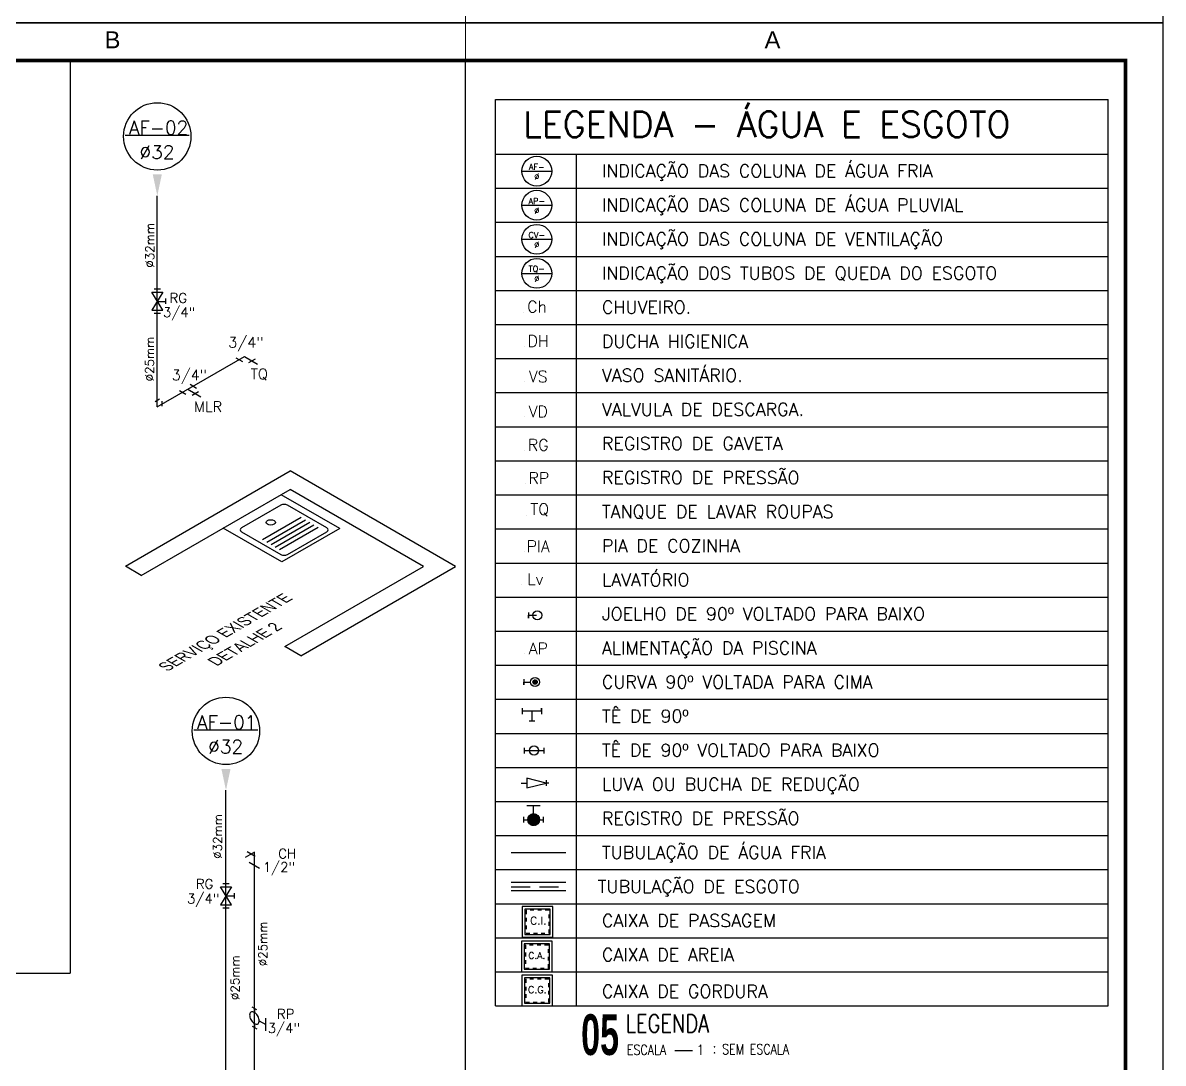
# Model space of a CAD drawing. Extents: x -210 to -126, y -135 to 724.
# Drawn here: x -156.27 to -126.03, y 636.73 to 664.31 of the extents above; entities that cross this region are included whole.
import ezdxf
from ezdxf.enums import TextEntityAlignment as Align

# ---------------------------------------------------------------- set-up
doc = ezdxf.new("R2010")
doc.units = 0
doc.header["$MEASUREMENT"] = 0
doc.linetypes.add('HIDDEN', pattern=[0.375, 0.25, -0.125])
doc.linetypes.add('HIDDENX2', pattern=[0.75, 0.5, -0.25])
doc.layers.get('0').update_dxf_attribs({"linetype": 'CONTINUOUS'})
for name, color, linetype in [('02', 8, 'CONTINUOUS'), ('A-PEN-R', 1, 'CONTINUOUS'), ('A-PEN-Y', 2, 'CONTINUOUS'), ('AF', 5, 'CONTINUOUS'), ('CONEXAO_AG_FRIA', 2, 'CONTINUOUS'), ('CONEXÃO_HIDRÁULICA', 2, 'CONTINUOUS'), ('Diametro', 2, 'CONTINUOUS'), ('E-txt-g', 3, 'CONTINUOUS'), ('Eixo', 4, 'HIDDENX2'), ('Esgoto', 5, 'CONTINUOUS'), ('HIDROGRAFIA', 4, 'CONTINUOUS'), ("LINHA - PROJETU'S", 1, 'CONTINUOUS'), ("PRANCHA - PROJETU'S", 7, 'CONTINUOUS'), ('Prumadas_L', 1, 'CONTINUOUS'), ('Prumadas_Q', 3, 'CONTINUOUS'), ('Prumadas_T', 2, 'CONTINUOUS'), ('TUBULAÇÃO_ESGOTO', 5, 'CONTINUOUS'), ('TUBULAÇÃO_HIDRÁULICA', 5, 'CONTINUOUS'), ('TXT_0', 7, 'CONTINUOUS'), ('TXT_1', 2, 'CONTINUOUS'), ('TXT_2', 6, 'CONTINUOUS')]:
    doc.layers.add(name, color=color, linetype=linetype)
doc.layers.add('E-Txt-W', color=7, linetype='CONTINUOUS', lineweight=20)
doc.styles.add('ADITIVOCAD', font='ROMANS.shx')
doc.styles.add('ARIAL', font='arial.ttf', dxfattribs={"height": 2})
doc.styles.add('F2', font='swissc.ttf')
doc.styles.add('R80', font='simplex.shx', dxfattribs={"height": 12})
doc.styles.add('REG140', font='romans.shx', dxfattribs={"width": 0.8, "height": 0.35})
doc.styles.add('REG60', font='romans.shx', dxfattribs={"width": 0.8, "height": 0.15})
doc.styles.add('REG80', font='romans.shx', dxfattribs={"width": 0.8, "height": 0.2})
doc.styles.add('ROMANS', font='romans', dxfattribs={"height": 0.1})
doc.styles.add('SANSSERIF2', font='sanssb__.ttf', dxfattribs={"width": 0.8})

# ---------------------------------------------------------------- blocks, each defined once
blk = doc.blocks.new('ADFSGASDFG')
at = {"layer": "PRANCHA - PROJETU'S", "color": 1}
for p, q in [((360.678, 107.346), (276.578, 107.346)), ((360.678, 47.946), (360.678, 107.346)), ((276.578, 47.946), (360.678, 47.946))]:
    blk.add_line(p, q, dxfattribs=at)
at = {"layer": "PRANCHA - PROJETU'S", "color": 4, "const_width": 0.1}
blk.add_lwpolyline([(279.078, 106.346), (359.678, 106.346), (359.678, 48.946), (279.078, 48.946)], close=True, dxfattribs=at)
blk = doc.blocks.new('CRBODADOSÇ')
at = {"layer": "PRANCHA - PROJETU'S", "color": 3}
blk.add_line((164.825, 196.917), (165.288, 196.917), dxfattribs=at)
at = {"layer": "PRANCHA - PROJETU'S", "color": 3, "style": 'REG80', "width": 0.8}
for s, p in [('ESCALA', (163.548, 196.799)), ('1', (165.407, 196.799)), (':', (165.829, 196.842))]:
    blk.add_text(s, height=0.27, dxfattribs=at).set_placement(p)
at = {"layer": "PRANCHA - PROJETU'S", "color": 2, "style": 'REG140', "width": 0.8}
for tag, p in [('PROJETO', (163.521, 198.067)), ('DESENHO', (163.516, 197.395))]:
    blk.add_attdef(tag, p, '', height=0.472, dxfattribs=at)
at = {"layer": "PRANCHA - PROJETU'S", "style": 'SANSSERIF2', "width": 0.6}
blk.add_attdef('00', text='', height=1.08, dxfattribs=at).set_placement((162.84, 196.795), align=Align.CENTER)
at = {"layer": "PRANCHA - PROJETU'S", "color": 3, "style": 'REG80', "width": 0.8}
blk.add_attdef('ESCALA', (166.075, 196.813), '', height=0.27, dxfattribs=at)
blk = doc.blocks.new('Adh_Afn')
blk.add_line((-0.25, 0), (0.25, 0))
blk.add_circle((0, 0), 0.25)
at = {"flags": 8}
for tag, p in [('$AF', (0, 0.07)), ('$DIAM', (0, -0.091))]:
    blk.add_attdef(tag, text='', height=0.1, dxfattribs=at).set_placement(p, align=Align.MIDDLE)
blk = doc.blocks.new('ADH_HIUTILIZ1')
blk.add_line((0.12, 0), (0.12, 0))
at = {"flags": 8}
blk.add_attdef('$N', text='', height=0.09, dxfattribs=at).set_placement((0.2262, 0.0422), align=Align.MIDDLE)
blk = doc.blocks.new('Adh_cx_j90b')
blk.add_lwpolyline([(-0.068, 0.0225), (-0.068, -0.0225), (-0.068, 0), (-0.0056, 0)])
blk.add_circle((0, 0), 0.0359)
blk = doc.blocks.new('Adh_cx_c90c')
h = blk.add_hatch()
h.set_pattern_fill('_U', color=256, scale=0.002, angle=45, style=0, double=1, pattern_type=0)
h.set_pattern_definition([(45, (-6.0733674, -5.0413484), (-0.00141421356, 0.00141421356), []), (135, (-6.0733674, -5.0413484), (-0.00141421356, -0.00141421356), [])])
h.paths.add_polyline_path([(-0.017, 0, 1), (0.017, 0, 1)])
blk.add_lwpolyline([(-0.088, 0.0225), (-0.088, -0.0225), (-0.088, 0), (-0.0359, 0)])
for radius in [0.0359, 0.017]:
    blk.add_circle((0, 0), radius)
blk = doc.blocks.new('Adh_cx_te90')
for p, q in [((-0.075, -0.0225), (-0.075, 0.0225)), ((0.075, 0), (-0.075, 0)), ((0, -0.075), (0, 0)), ((0.075, 0), (0.075, 0.0225)), ((0.075, 0.0225), (0.075, -0.0225)), ((-0.0225, -0.075), (0.0225, -0.075))]:
    blk.add_line(p, q)
blk = doc.blocks.new('Adh_cx_te90b')
for p, q in [((-0.078, 0.0225), (-0.078, -0.0225)), ((-0.078, 0), (0.078, 0)), ((0.078, -0.0225), (0.078, 0.0225))]:
    blk.add_line(p, q)
blk.add_circle((0, 0), 0.0359)
blk = doc.blocks.new('Adh_cx_lvr')
for p, q in [((0, 0), (-0.15, 0.0375)), ((-0.15, 0.0375), (-0.15, -0.0375)), ((-0.15, -0.0375), (0, 0)), ((0, 0.0225), (0, -0.0225)), ((-0.195, 0), (-0.15, 0)), ((0.0225, 0), (0, 0))]:
    blk.add_line(p, q)
blk = doc.blocks.new('Adh_acs_rg')
h = blk.add_hatch()
h.set_pattern_fill('_U', color=256, scale=0.002, angle=45, style=0, double=1)
h.set_pattern_definition([(45, (-7.4131718, -5.1711377), (-0.00141421356, 0.00141421356), []), (135, (-7.4131718, -5.1711377), (-0.00141421356, -0.00141421356), [])])
h.paths.add_polyline_path([(-0.046, 0, 1), (0.046, 0, 1)])
for p, q in [((0.0525, 0.1082), (-0.0525, 0.1082)), ((0, 0.046), (0, 0.1082)), ((-0.078, 0.0225), (-0.078, -0.0225)), ((0.078, -0.0225), (0.078, 0.0225)), ((-0.078, 0), (-0.046, 0)), ((0.046, 0), (0.078, 0))]:
    blk.add_line(p, q)
blk.add_circle((0, 0), 0.046)
blk = doc.blocks.new('Adhs_RefTbl')
at = {"color": 0, "linetype": 'ByBlock', "ltscale": 0.5}
blk.add_line((-0.321, 0), (0.321, 0), dxfattribs=at)
blk = doc.blocks.new('inp_cx')
for p, q in [((40, 40), (-40, 40)), ((-40, 40), (-40, -40)), ((40, -40), (40, 40)), ((-40, -40), (40, -40))]:
    blk.add_line(p, q)
at = {"color": 1, "linetype": 'Continuous', "ltscale": 0.5}
for p, q in [((33, 33), (-33, 33)), ((-33, 33), (-33, -33)), ((33, -33), (33, 33)), ((-33, -33), (33, -33))]:
    blk.add_line(p, q, dxfattribs=at)
at = {"color": 1, "linetype": 'HIDDEN', "ltscale": 0.5}
for p, q in [((30, 30), (-30, 30)), ((-30, 30), (-30, -30)), ((30, -30), (30, 30)), ((-30, -30), (30, -30))]:
    blk.add_line(p, q, dxfattribs=at)
at = {"style": 'R80'}
blk.add_text('C.I.', height=20.59, dxfattribs=at).set_placement((-19.6, -7.5))
blk = doc.blocks.new('_cxgordu')
for p, q in [((40, 40), (-40, 40)), ((-40, 40), (-40, -40)), ((40, -40), (40, 40)), ((-40, -40), (40, -40))]:
    blk.add_line(p, q)
at = {"color": 1, "linetype": 'Continuous', "ltscale": 0.5}
for p, q in [((33, 33), (-33, 33)), ((-33, 33), (-33, -33)), ((33, -33), (33, 33)), ((-33, -33), (33, -33))]:
    blk.add_line(p, q, dxfattribs=at)
at = {"color": 1, "linetype": 'HIDDEN', "ltscale": 0.5}
for p, q in [((30, 30), (-30, 30)), ((-30, 30), (-30, -30)), ((30, -30), (30, 30)), ((-30, -30), (30, -30))]:
    blk.add_line(p, q, dxfattribs=at)
at = {"style": 'R80'}
blk.add_text('C.G.', height=18.48, dxfattribs=at).set_placement((-24.3, -6.9))
blk = doc.blocks.new('_cxareia')
for p, q in [((40, 40), (-40, 40)), ((-40, 40), (-40, -40)), ((40, -40), (40, 40)), ((-40, -40), (40, -40))]:
    blk.add_line(p, q)
at = {"color": 1, "linetype": 'Continuous', "ltscale": 0.5}
for p, q in [((33, 33), (-33, 33)), ((-33, 33), (-33, -33)), ((33, -33), (33, 33)), ((-33, -33), (33, -33))]:
    blk.add_line(p, q, dxfattribs=at)
at = {"color": 1, "linetype": 'HIDDEN', "ltscale": 0.5}
for p, q in [((30, 30), (-30, 30)), ((-30, 30), (-30, -30)), ((30, -30), (30, 30)), ((-30, -30), (30, -30))]:
    blk.add_line(p, q, dxfattribs=at)
at = {"style": 'R80'}
blk.add_text('C.A.', height=17.28, dxfattribs=at).set_placement((-22, -6.1))
blk = doc.blocks.new('TXT-AMB75')
at = {"layer": 'E-txt-g', "style": 'REG80', "width": 0.8, "flags": 8}
blk.add_attdef('TXT', text='', height=0.2, dxfattribs=at).set_placement((0.005, 0.296), align=Align.CENTER)
at = {"layer": 'E-Txt-W', "style": 'REG60', "width": 0.8, "flags": 8}
blk.add_attdef('TXT', text='', height=0.15, dxfattribs=at).set_placement((0.005, 0.027), align=Align.CENTER)
blk = doc.blocks.new('servico')
at = {"layer": '02', "linetype": 'Continuous'}
for p, q in [((-1.2771, 0.28), (-0.1846, 1.3726)), ((0.9115, 0.2766), (-0.1846, 1.3726)), ((-1.1711, 0.174), (-0.1846, 1.1604)), ((0.6993, 0.2766), (-0.1846, 1.1604)), ((-1.1711, 0.174), (-1.2771, 0.28)), ((-0.2199, -0.6427), (0.6993, 0.2766)), ((-0.1138, -0.7487), (0.9115, 0.2766)), ((-0.1138, -0.7487), (-0.2199, -0.6427))]:
    blk.add_line(p, q, dxfattribs=at)
at = {"layer": '02'}
for p, q in [((0.1443, 0.7108), (-0.245, 1.1)), ((-0.1114, 0.8367), (-0.3677, 0.5803)), ((-0.0831, 0.8084), (-0.3394, 0.552)), ((-0.0548, 0.7801), (-0.3111, 0.5237)), ((-0.2392, 0.3273), (-0.6285, 0.7166)), ((-0.0265, 0.7517), (-0.2828, 0.4954)), ((0.0018, 0.7234), (-0.2545, 0.4671)), ((0.1443, 0.7108), (-0.2392, 0.3273))]:
    blk.add_line(p, q, dxfattribs=at)
blk.add_lwpolyline([(-0.5075, 0.7177, 0.414214), (-0.5075, 0.6753), (-0.2456, 0.4134, 0.414214), (-0.2032, 0.4134), (0.0587, 0.6753, 0.414214), (0.0587, 0.7177), (-0.2032, 0.9796, 0.414214), (-0.2456, 0.9796)], format="xyb", close=True, dxfattribs=at)
blk.add_circle((-0.313, 0.7819), 0.0307, dxfattribs=at)
ref = blk.add_blockref('TXT-AMB75', (-0.4297, -0.67), dxfattribs=dict(at, xscale=0.729, yscale=0.729, zscale=0.7290000000000001, rotation=44.99999999999999))
ref.add_attrib('TXT', 'SERVIÇO EXISTENTE', dxfattribs={"layer": 'E-txt-g', "color": 2, "height": 0.1, "rotation": 45, "style": 'F2'}).set_placement((-0.5797, -0.5144), align=Align.CENTER)
ref = blk.add_blockref('TXT-AMB75', (-0.3001, -0.8062), dxfattribs=dict(at, xscale=0.729, yscale=0.729, zscale=0.7290000000000001, rotation=44.99999999999999))
ref.add_attrib('TXT', 'DETALHE 2', dxfattribs={"layer": 'E-txt-g', "color": 2, "height": 0.1, "rotation": 45, "style": 'F2'}).set_placement((-0.4501, -0.6506), align=Align.CENTER)
blk = doc.blocks.new('*U349', base_point=(2541.5, 289.3))
for p, q in [((2535.8, 298.7), (2547.3, 280)), ((2535.8, 280), (2547.3, 298.7)), ((2547.3, 298.7), (2535.8, 298.7)), ((2538.2, 302), (2544.9, 302)), ((2541.5, 289.3), (2532.6, 289.3)), ((2547.3, 280), (2535.8, 280)), ((2538.2, 276.7), (2544.9, 276.7))]:
    blk.add_line(p, q)
at = {"linetype": 'Continuous'}
blk.add_line((2532.6, 286.6), (2532.6, 292.1), dxfattribs=at)
blk = doc.blocks.new('ADH_CXI_RG_A')
for p, q in [((0.0195, 0.0667), (-0.0195, 0.0892)), ((0, 0.078), (0, 0.046)), ((-0.0195, -0.0667), (0.0195, -0.0892)), ((0, -0.046), (0, -0.078)), ((0.0398, -0.023), (0.0937, -0.0541)), ((0.0937, -0.1066), (0.0937, -0.0016))]:
    blk.add_line(p, q)
blk.add_lwpolyline([(0.0398, -0.023, 0.064782), (0.0374, -0.0059, 0.052885), (0.0305, 0.0119, 0.05077), (0.0199, 0.0283, 0.057376), (0.0069, 0.0413, 0.075912), (-0.0069, 0.0493, 0.111921), (-0.0199, 0.0513, 0.1493), (-0.0305, 0.0472, 0.133827), (-0.0374, 0.0373, 0.091621), (-0.0398, 0.023, 0.064782), (-0.0374, 0.0059, 0.052885), (-0.0305, -0.0119, 0.05077), (-0.0199, -0.0283, 0.057376), (-0.0069, -0.0413, 0.075912), (0.0069, -0.0493, 0.111921), (0.0199, -0.0513, 0.1493), (0.0305, -0.0472, 0.133827), (0.0374, -0.0373, 0.091621), (0.0398, -0.023)], format="xyb", close=True)
blk = doc.blocks.new('*U352', base_point=(2541.5, 289.3))
for p, q in [((2535.8, 298.7), (2547.3, 280)), ((2535.8, 280), (2547.3, 298.7)), ((2547.3, 298.7), (2535.8, 298.7)), ((2538.2, 302), (2544.9, 302)), ((2541.5, 289.3), (2532.6, 289.3)), ((2547.3, 280), (2535.8, 280)), ((2538.2, 276.7), (2544.9, 276.7))]:
    blk.add_line(p, q)
at = {"linetype": 'Continuous'}
blk.add_line((2532.6, 286.6), (2532.6, 292.1), dxfattribs=at)

msp = doc.modelspace()

# ---------------------------------------------------------------- linework, layer by layer
at = {"layer": 'A-PEN-R'}
for p, q in [((-155.011, 663.313), (-155.011, 639.121)), ((-144.531, 635.655), (-144.531, 663.313)), ((-185.322, 639.121), (-155.011, 639.121))]:
    msp.add_line(p, q, dxfattribs=at)
at = {"layer": 'A-PEN-Y'}
for p, q in [((-150.618, 655.433), (-150.445, 655.333)), ((-150.11, 655.4), (-150.283, 655.3)), ((-151.836, 654.73), (-151.663, 654.63)), ((-152.118, 654.567), (-151.945, 654.467)), ((-151.609, 654.534), (-151.783, 654.434))]:
    msp.add_line(p, q, dxfattribs=at)
at = {"layer": 'AF'}
for p, q in [((-152.704, 654.129), (-152.704, 659.729)), ((-152.704, 654.129), (-152.704, 659.729)), ((-150.393, 655.463), (-150.046, 655.263)), ((-151.892, 654.598), (-151.546, 654.398)), ((-151.892, 654.598), (-151.546, 654.398)), ((-150.883, 634.765), (-150.883, 643.966)), ((-150.128, 634.33), (-150.128, 642.33))]:
    msp.add_line(p, q, dxfattribs=at)
at = {"layer": 'AF', "linetype": 'Continuous'}
for p, q in [((-152.704, 654.129), (-150.393, 655.463)), ((-150.128, 642.33), (-150.375, 642.187))]:
    msp.add_line(p, q, dxfattribs=at)
at = {"layer": 'CONEXAO_AG_FRIA'}
for p, q in [((-150.319, 642.342), (-150.106, 642.219)), ((-150.266, 642.06), (-149.99, 641.901))]:
    msp.add_line(p, q, dxfattribs=at)
at = {"layer": 'CONEXÃO_HIDRÁULICA'}
for p, q in [((-152.76, 654.277), (-152.648, 654.342)), ((-152.572, 654.15), (-152.572, 654.279))]:
    msp.add_line(p, q, dxfattribs=at)
at = {"layer": 'Eixo'}
msp.add_line((-143.319, 641.411), (-141.87, 641.41), dxfattribs=at)
at = {"layer": "LINHA - PROJETU'S", "color": 1, "const_width": 0.03}
for points in [[(-127.031, 675.402), (-144.531, 675.402), (-144.531, 664.313)], [(-144.531, 664.313), (-144.531, 663.313)]]:
    msp.add_lwpolyline(points, dxfattribs=at)
at = {"layer": "PRANCHA - PROJETU'S", "color": 1}
msp.add_lwpolyline([(-127.031, 641.063), (-127.031, 663.313), (-144.531, 663.313)], dxfattribs=at)
at = {"layer": 'Prumadas_L'}
for p, q in [((-151.855, 661.327), (-153.553, 661.327)), ((-150.034, 645.563), (-151.732, 645.563))]:
    msp.add_line(p, q, dxfattribs=at)
for points in [[(-152.704, 659.729), (-152.584, 660.292), (-152.824, 660.292)], [(-150.883, 643.966), (-150.763, 644.529), (-151.003, 644.529)]]:
    msp.add_solid(points, dxfattribs=at)
at = {"layer": 'Prumadas_Q'}
for centre in [(-152.704, 661.303), (-150.883, 645.54)]:
    msp.add_circle(centre, 0.893, dxfattribs=at)
at = {"layer": 'TUBULAÇÃO_ESGOTO'}
for p, q in [((-141.87, 641.522), (-143.319, 641.524)), ((-141.87, 641.297), (-143.319, 641.298))]:
    msp.add_line(p, q, dxfattribs=at)
at = {"layer": 'TXT_1'}
for p, q in [((-143.737, 638.248), (-143.737, 662.278)), ((-143.737, 662.278), (-127.491, 662.278)), ((-143.737, 638.248), (-143.737, 662.278)), ((-127.491, 638.248), (-127.491, 662.278)), ((-143.737, 660.832), (-127.491, 660.832)), ((-141.592, 638.248), (-141.592, 660.832)), ((-143.737, 659.929), (-127.491, 659.929)), ((-143.737, 659.025), (-127.491, 659.025)), ((-143.737, 658.122), (-127.491, 658.122)), ((-143.737, 657.219), (-127.491, 657.219)), ((-143.737, 656.315), (-127.491, 656.315)), ((-143.737, 655.412), (-127.491, 655.412)), ((-143.737, 654.509), (-127.491, 654.509)), ((-143.737, 653.605), (-127.491, 653.605)), ((-143.737, 652.702), (-127.491, 652.702)), ((-143.737, 651.799), (-127.491, 651.799)), ((-143.737, 650.895), (-127.491, 650.895)), ((-143.737, 649.992), (-127.491, 649.992)), ((-143.737, 649.089), (-127.491, 649.089)), ((-143.737, 648.185), (-127.491, 648.185)), ((-143.737, 647.282), (-127.491, 647.282)), ((-143.737, 647.282), (-127.491, 647.282)), ((-143.737, 646.379), (-127.491, 646.379)), ((-143.737, 645.475), (-127.491, 645.475)), ((-143.737, 644.572), (-127.491, 644.572)), ((-143.737, 643.668), (-127.491, 643.668)), ((-143.737, 642.765), (-127.491, 642.765)), ((-143.737, 642.765), (-127.491, 642.765)), ((-143.737, 641.862), (-127.491, 641.862)), ((-143.737, 640.958), (-127.491, 640.958)), ((-143.737, 640.055), (-127.491, 640.055)), ((-143.737, 639.152), (-127.491, 639.152)), ((-143.737, 638.248), (-127.491, 638.248))]:
    msp.add_line(p, q, dxfattribs=at)

# ---------------------------------------------------------------- block references
at = {"layer": 'CONEXAO_AG_FRIA', "xscale": -0.02560000000084983, "yscale": 0.02559999999994034, "zscale": 2.56}
for name, p in [('*U352', (-152.704, 656.929)), ('*U349', (-150.883, 641.165))]:
    msp.add_blockref(name, p, dxfattribs=at)
at = {"layer": 'CONEXÃO_HIDRÁULICA', "xscale": 3.200000000000728, "yscale": 3.199999999999818, "zscale": 3.2}
msp.add_blockref('ADH_CXI_RG_A', (-150.128, 637.93), dxfattribs=at)
at = {"layer": 'Esgoto', "linetype": 'Continuous', "xscale": 4, "yscale": 2.3094, "zscale": 4}
msp.add_blockref('servico', (-148.443, 649.263), dxfattribs=at)
at = {"layer": 'HIDROGRAFIA', "xscale": 0.01016275671760874, "yscale": 0.01016275671658174, "zscale": 0.01016275671656531}
for name, p in [('inp_cx', (-142.621, 640.481)), ('_cxareia', (-142.64, 639.558)), ('_cxgordu', (-142.629, 638.655))]:
    msp.add_blockref(name, p, dxfattribs=at)
at = {"layer": "PRANCHA - PROJETU'S", "color": 1}
for p in [(-486.709, 616.367), (-486.709, 556.967)]:
    msp.add_blockref('ADFSGASDFG', p, dxfattribs=at)
at = {"layer": "PRANCHA - PROJETU'S"}
msp.add_blockref('CRBODADOSÇ', (-303.803, 440.153), dxfattribs=at).add_auto_attribs({'ESCALA': 'SEM ESCALA', 'DESENHO': 'LEGENDA', '00': '05'})
at = {"layer": 'TUBULAÇÃO_HIDRÁULICA', "xscale": 2.258390381458958, "yscale": 2.258390381458958, "zscale": 2.258390381458958}
msp.add_blockref('Adhs_RefTbl', (-142.595, 642.313), dxfattribs=at)
at = {"layer": 'TXT_1'}
ref = msp.add_blockref('Adh_Afn', (-142.642, 660.381), dxfattribs=dict(at, xscale=1.58087326702086, yscale=1.58087326702086, zscale=1.58087326702127))
ref.add_attrib('$AF', 'AF-', dxfattribs={"layer": '0', "height": 0.1581, "style": 'ADITIVOCAD', "flags": 8}).set_placement((-142.642, 660.492), align=Align.MIDDLE)
ref.add_attrib('$DIAM', '%%C', dxfattribs={"layer": '0', "height": 0.1581, "style": 'ADITIVOCAD', "flags": 8}).set_placement((-142.642, 660.237), align=Align.MIDDLE)
ref = msp.add_blockref('Adh_Afn', (-142.642, 659.477), dxfattribs=dict(at, xscale=1.58087326702086, yscale=1.58087326702086, zscale=1.58087326702127))
ref.add_attrib('$AF', 'AP-', dxfattribs={"layer": '0', "height": 0.1581, "style": 'ADITIVOCAD', "flags": 8}).set_placement((-142.642, 659.588), align=Align.MIDDLE)
ref.add_attrib('$DIAM', '%%C', dxfattribs={"layer": '0', "height": 0.1581, "style": 'ADITIVOCAD', "flags": 8}).set_placement((-142.642, 659.333), align=Align.MIDDLE)
ref = msp.add_blockref('Adh_Afn', (-142.642, 658.574), dxfattribs=dict(at, xscale=1.58087326702086, yscale=1.58087326702086, zscale=1.58087326702127))
ref.add_attrib('$AF', 'CV-', dxfattribs={"layer": '0', "height": 0.1581, "style": 'ADITIVOCAD', "flags": 8}).set_placement((-142.642, 658.685), align=Align.MIDDLE)
ref.add_attrib('$DIAM', '%%C', dxfattribs={"layer": '0', "height": 0.1581, "style": 'ADITIVOCAD', "flags": 8}).set_placement((-142.642, 658.43), align=Align.MIDDLE)
ref = msp.add_blockref('Adh_Afn', (-142.642, 657.67), dxfattribs=dict(at, xscale=1.58087326702086, yscale=1.58087326702086, zscale=1.58087326702127))
ref.add_attrib('$AF', 'TQ-', dxfattribs={"layer": '0', "height": 0.1581, "style": 'ADITIVOCAD', "flags": 8}).set_placement((-142.642, 657.782), align=Align.MIDDLE)
ref.add_attrib('$DIAM', '%%C', dxfattribs={"layer": '0', "height": 0.1581, "style": 'ADITIVOCAD', "flags": 8}).set_placement((-142.642, 657.527), align=Align.MIDDLE)
ref = msp.add_blockref('ADH_HIUTILIZ1', (-143.4, 656.645), dxfattribs=dict(at, xscale=3.387585572188437, yscale=3.387585572188437, zscale=3.387585572188437))
ref.add_attrib('$N', 'Ch', dxfattribs={"layer": '0', "height": 0.3049, "style": 'ADITIVOCAD', "flags": 8}).set_placement((-142.634, 656.788), align=Align.MIDDLE)
ref = msp.add_blockref('ADH_HIUTILIZ1', (-143.369, 655.736), dxfattribs=dict(at, xscale=3.387585572188437, yscale=3.387585572188437, zscale=3.387585572188437))
ref.add_attrib('$N', 'DH', dxfattribs={"layer": '0', "height": 0.3049, "style": 'ADITIVOCAD', "flags": 8}).set_placement((-142.603, 655.879), align=Align.MIDDLE)
ref = msp.add_blockref('ADH_HIUTILIZ1', (-143.369, 654.794), dxfattribs=dict(at, xscale=3.387585572188437, yscale=3.387585572188437, zscale=3.387585572188437))
ref.add_attrib('$N', 'VS', dxfattribs={"layer": '0', "height": 0.3049, "style": 'ADITIVOCAD', "flags": 8}).set_placement((-142.603, 654.937), align=Align.MIDDLE)
ref = msp.add_blockref('ADH_HIUTILIZ1', (-143.369, 653.863), dxfattribs=dict(at, xscale=3.387585572188437, yscale=3.387585572188437, zscale=3.387585572188437))
ref.add_attrib('$N', 'VD', dxfattribs={"layer": '0', "height": 0.3049, "style": 'ADITIVOCAD', "flags": 8}).set_placement((-142.603, 654.007), align=Align.MIDDLE)
ref = msp.add_blockref('ADH_HIUTILIZ1', (-143.369, 652.979), dxfattribs=dict(at, xscale=3.387585572188437, yscale=3.387585572188437, zscale=3.387585572188437))
ref.add_attrib('$N', 'RG', dxfattribs={"layer": '0', "height": 0.3049, "style": 'ADITIVOCAD', "flags": 8}).set_placement((-142.603, 653.122), align=Align.MIDDLE)
ref = msp.add_blockref('ADH_HIUTILIZ1', (-143.352, 652.099), dxfattribs=dict(at, xscale=3.387585572188437, yscale=3.387585572188437, zscale=3.387585572188437))
ref.add_attrib('$N', 'RP', dxfattribs={"layer": '0', "height": 0.3049, "style": 'ADITIVOCAD', "flags": 8}).set_placement((-142.586, 652.242), align=Align.MIDDLE)
ref = msp.add_blockref('ADH_HIUTILIZ1', (-143.331, 651.261), dxfattribs=dict(at, xscale=3.387585572188437, yscale=3.387585572188437, zscale=3.387585572188437))
ref.add_attrib('$N', 'TQ', dxfattribs={"layer": '0', "height": 0.3049, "style": 'ADITIVOCAD', "flags": 8}).set_placement((-142.564, 651.405), align=Align.MIDDLE)
ref = msp.add_blockref('ADH_HIUTILIZ1', (-143.369, 650.292), dxfattribs=dict(at, xscale=3.387585572188437, yscale=3.387585572188437, zscale=3.387585572188437))
ref.add_attrib('$N', 'PIA', dxfattribs={"layer": '0', "height": 0.3049, "style": 'ADITIVOCAD', "flags": 8}).set_placement((-142.603, 650.435), align=Align.MIDDLE)
ref = msp.add_blockref('ADH_HIUTILIZ1', (-143.447, 649.42), dxfattribs=dict(at, xscale=3.387585572188437, yscale=3.387585572188437, zscale=3.387585572188437))
ref.add_attrib('$N', 'Lv', dxfattribs={"layer": '0', "height": 0.3049, "style": 'ADITIVOCAD', "flags": 8}).set_placement((-142.68, 649.563), align=Align.MIDDLE)
at = {"layer": 'TXT_1', "xscale": 3.387585572188437, "yscale": 3.387585572188437, "zscale": 3.387585572188437}
for name, p in [('Adh_cx_j90b', (-142.627, 648.605)), ('Adh_cx_c90c', (-142.687, 646.836)), ('Adh_cx_te90', (-142.767, 646.065)), ('Adh_cx_te90b', (-142.713, 645.02)), ('Adh_cx_lvr', (-142.395, 644.159)), ('Adh_acs_rg', (-142.726, 643.187))]:
    msp.add_blockref(name, p, dxfattribs=at)
at = {"layer": 'TXT_1'}
ref = msp.add_blockref('ADH_HIUTILIZ1', (-143.369, 647.582), dxfattribs=dict(at, xscale=3.387585572188437, yscale=3.387585572188437, zscale=3.387585572188437))
ref.add_attrib('$N', 'AP', dxfattribs={"layer": '0', "height": 0.3049, "style": 'ADITIVOCAD', "flags": 8}).set_placement((-142.603, 647.725), align=Align.MIDDLE)

# ---------------------------------------------------------------- texts
at = {"layer": 'CONEXAO_AG_FRIA', "style": 'ROMANS'}
for s, height, p in [('RG', 0.256, (-152.377, 656.889)), ('3/4"', 0.256, (-152.552, 656.511)), ('3/4"', 0.28, (-150.822, 655.703)), ('3/4"', 0.28, (-152.321, 654.837)), ('TQ', 0.28, (-150.229, 654.864)), ('MLR', 0.28, (-151.729, 653.998)), ('CH', 0.256, (-149.496, 642.161)), ('1/2"', 0.256, (-149.907, 641.801)), ('RG', 0.256, (-151.68, 641.357)), ('3/4"', 0.256, (-151.915, 640.965)), ('RP', 0.256, (-149.53, 637.907)), ('3/4"', 0.256, (-149.775, 637.532))]:
    msp.add_text(s, height=height, dxfattribs=at).set_placement(p)
at = {"layer": 'Diametro', "style": 'ROMANS'}
for s, p in [('%%C32mm', (-152.789, 658.413)), ('%%C25mm', (-152.794, 655.399)), ('%%C32mm', (-150.991, 642.741)), ('%%C25mm', (-149.792, 639.894)), ('%%C25mm', (-150.528, 638.997))]:
    msp.add_text(s, height=0.2304, rotation=90, dxfattribs=at).set_placement(p, align=Align.CENTER)
at = {"layer": "PRANCHA - PROJETU'S", "color": 50, "linetype": 'Continuous', "style": 'ARIAL'}
for s, p in [('B', (-153.891, 663.863)), ('A', (-136.391, 663.863))]:
    msp.add_text(s, height=0.45, dxfattribs=at).set_placement(p, align=Align.MIDDLE)
at = {"layer": 'Prumadas_T', "style": 'ROMANS'}
for s, p in [('AF-02', (-152.671, 661.352)), ('%%C32', (-152.712, 660.704)), ('AF-01', (-150.863, 645.589)), ('%%C32', (-150.891, 644.94))]:
    msp.add_text(s, height=0.36, dxfattribs=at).set_placement(p, align=Align.CENTER)
at = {"layer": 'TXT_0', "style": 'ADITIVOCAD'}
for s, height, p in [('INDICAÇÃO DAS COLUNA DE ÁGUA FRIA', 0.33876, (-140.914, 660.217)), ('INDICAÇÃO DAS COLUNA DE ÁGUA PLUVIAL', 0.33876, (-140.914, 659.314)), ('INDICAÇÃO DAS COLUNA DE VENTILAÇÃO', 0.33876, (-140.914, 658.411)), ('INDICAÇÃO D0S TUBOS DE QUEDA DO ESGOTO', 0.33876, (-140.914, 657.507)), ('CHUVEIRO.', 0.3388, (-140.914, 656.604)), ('DUCHA HIGIENICA', 0.33876, (-140.914, 655.7)), ('VASO SANITÁRIO.', 0.33876, (-140.914, 654.797)), ('VALVULA DE DESCARGA.', 0.33876, (-140.914, 653.894)), ('REGISTRO DE GAVETA', 0.33876, (-140.914, 652.99)), ('REGISTRO DE PRESSÃO', 0.33876, (-140.914, 652.087)), ('TANQUE DE LAVAR ROUPAS', 0.33876, (-140.914, 651.184)), ('PIA DE COZINHA', 0.33876, (-140.914, 650.28)), ('LAVATÓRIO', 0.3388, (-140.914, 649.377)), ('JOELHO DE 90º VOLTADO PARA BAIXO', 0.33876, (-140.914, 648.474)), ('ALIMENTAÇÃO DA PISCINA', 0.33876, (-140.914, 647.57)), ('CURVA 90º VOLTADA PARA CIMA', 0.33876, (-140.914, 646.667)), ('TÊ DE 90º', 0.3388, (-140.914, 645.764)), ('TÊ DE 90º VOLTADO PARA BAIXO', 0.33876, (-140.914, 644.86)), ('LUVA OU BUCHA DE REDUÇÃO', 0.33876, (-140.914, 643.957)), ('REGISTRO DE PRESSÃO', 0.33876, (-140.914, 643.053)), ('TUBULAÇÃO DE ÁGUA FRIA', 0.33876, (-140.914, 642.15)), ('TUBULAÇÃO DE ESGOTO', 0.33876, (-141.026, 641.247)), ('CAIXA DE PASSAGEM', 0.33876, (-140.914, 640.343)), ('CAIXA DE AREIA', 0.33876, (-140.914, 639.44)), ('CAIXA DE GORDURA', 0.33876, (-140.914, 638.466))]:
    msp.add_text(s, height=height, dxfattribs=at).set_placement(p)
at = {"layer": 'TXT_2', "style": 'ADITIVOCAD'}
msp.add_text('LEGENDA - ÁGUA E ESGOTO', height=0.67752, dxfattribs=at).set_placement((-143, 661.284))

doc.saveas('drawing.dxf')
